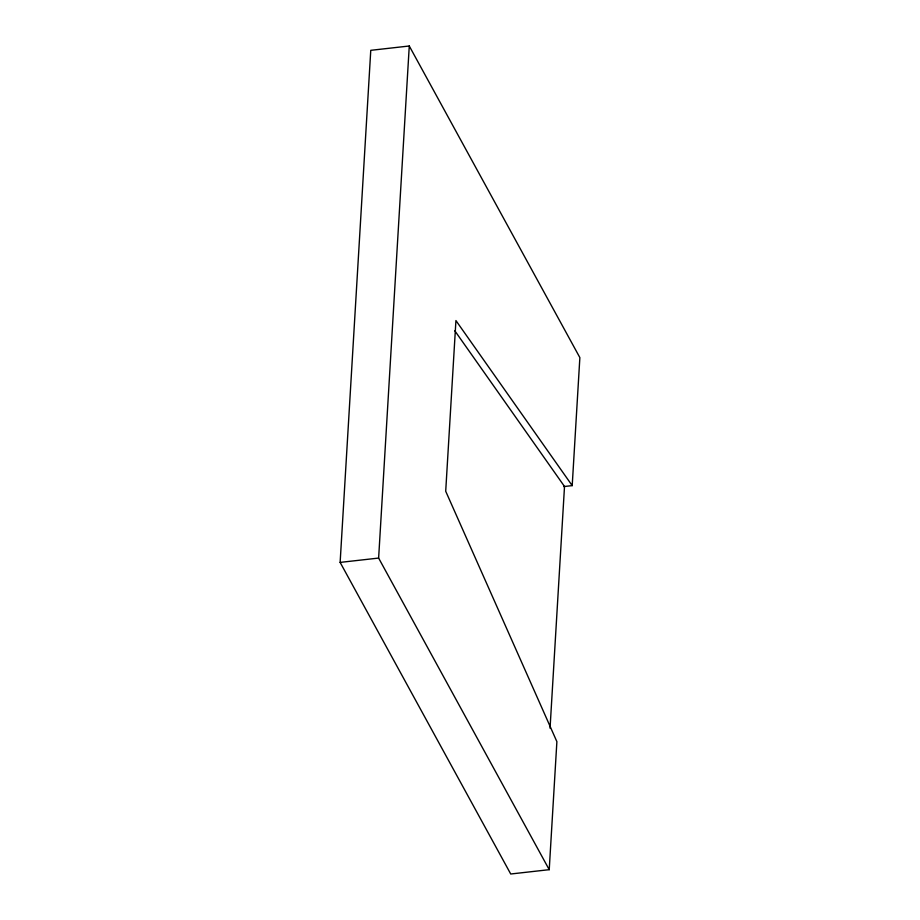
<?xml version="1.0" encoding="UTF-8"?>
<svg xmlns="http://www.w3.org/2000/svg" width="920" height="920" viewBox="0 0 920 920"><rect width="100%" height="100%" fill="white"/><g stroke="black" fill="none" stroke-linecap="round" stroke-linejoin="round"><path stroke-width="1.38" d="M572.205 485.622L455.929 320.562L445.705 491.245L556.887 741.658L549.228 869.676L510.726 874L340.135 562.396L370.772 50.324L409.273 46L579.865 357.604L572.205 485.622L563.649 486.576M549.228 869.676L378.626 558.072L409.273 46M550.045 728.214L564.512 486.484L454.825 330.786M340.135 562.396L378.626 558.072"/></g></svg>
